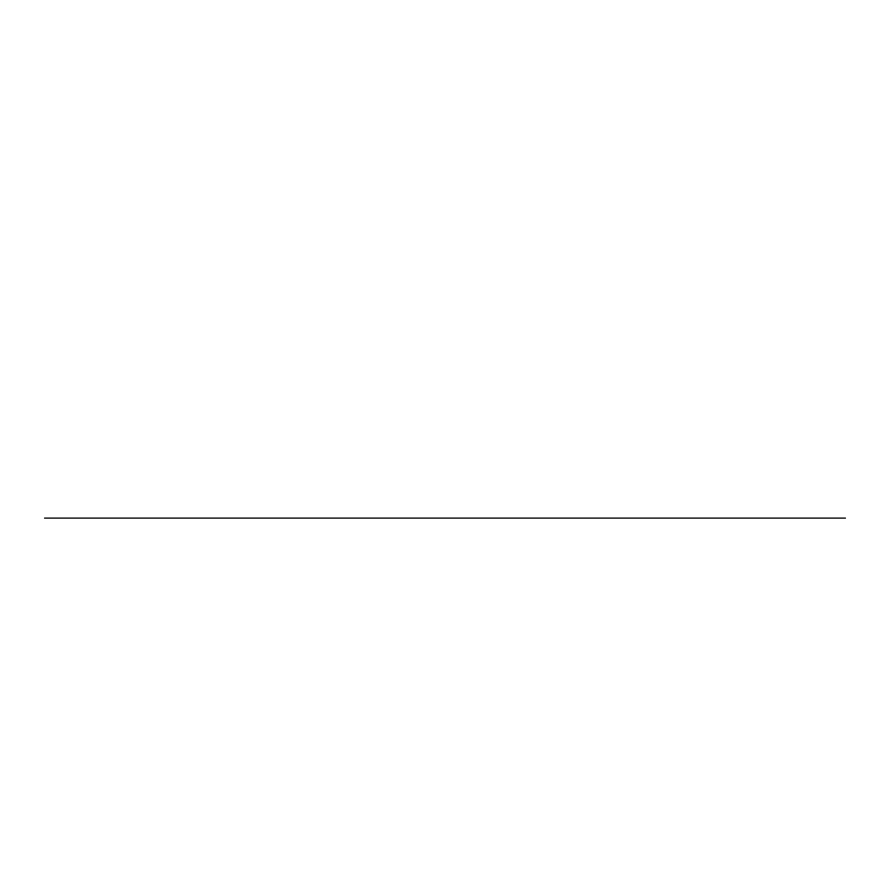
<?xml version="1.0" encoding="UTF-8"?>
<svg xmlns="http://www.w3.org/2000/svg" width="890" height="890" viewBox="0 0 890 890"><rect width="100%" height="100%" fill="white"/><g stroke="black" fill="none" stroke-linecap="round" stroke-linejoin="round"><path stroke-width="1.33" d="M44.5 518.102L845.5 518.102"/></g></svg>
